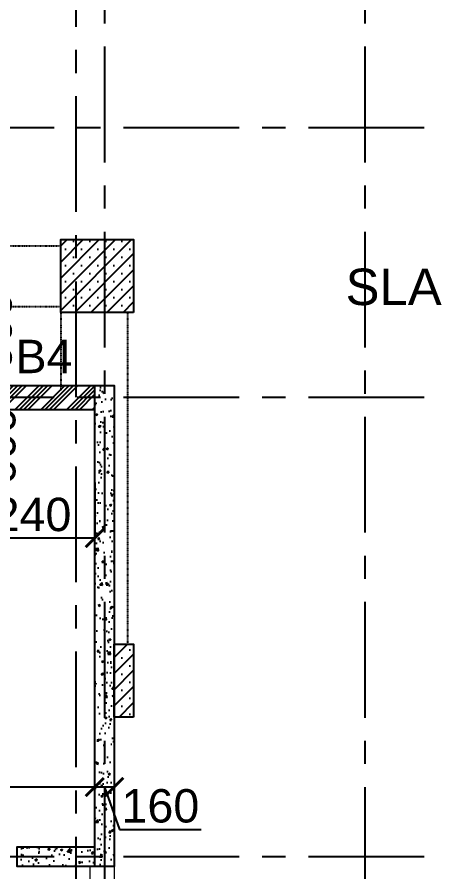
# Model space of a CAD drawing. Header units: inches. Extents: x -1898 to 127651, y -195120 to -109120.
# Drawn here: x 83531 to 86989, y -123195 to -116158 of the extents above; entities that cross this region are included whole.
import ezdxf

# ---------------------------------------------------------------- set-up
doc = ezdxf.new("R2010")
doc.units = ezdxf.units.IN
doc.header["$MEASUREMENT"] = 0
for name, pattern in [('CENTER', [50.8, 31.75, -6.35, 6.35, -6.35]), ('DASHED2', [9.525, 6.35, -3.175]), ('Hidden', [3, 2, -1])]:
    doc.linetypes.add(name, pattern=pattern)
for name, color, linetype in [('160 R.C. WALL HAT', 8, 'Continuous'), ('160 R.C.WALL', 6, 'Continuous'), ('AR-Column', 40, 'Continuous'), ('AR-Hidden', 251, 'DASHED2'), ('BEAM TEXT', 4, 'Continuous'), ('DIM', 251, 'Continuous'), ('GRID', 8, 'CENTER'), ('NON S.WALL HATCH', 8, 'Continuous'), ('NON STRUC R.C.WALL', 6, 'Continuous'), ('NON.STRUC.R.C.WALLS', 1, 'Continuous')]:
    doc.layers.add(name, color=color, linetype=linetype)
doc.layers.add('BEAMS', color=3, linetype='Continuous', lineweight=0)
doc.layers.add('text', color=4, linetype='Continuous', lineweight=30)
doc.styles.add('T200', font='sanss___.ttf', dxfattribs={"height": 275})
doc.styles.add('T300', font='sanss___.ttf', dxfattribs={"height": 350})
doc.dimstyles.new('T 200', dxfattribs={"dimtxt": 275, "dimasz": 150, "dimexe": 1, "dimexo": 0, "dimgap": 50, "dimtad": 1, "dimdec": 0, "dimrnd": 5, "dimdsep": 46, "dimtxsty": 'T200', "dimblk": 'ARCHTICK', "dimcen": 2.5, "dimdle": 1, "dimclrd": 5, "dimclre": 253, "dimclrt": 1, "dimadec": 0, "dimazin": 0, "dimtfac": 1, "dimtdec": 0, "dimtmove": 2, "dimatfit": 3, "dimfxl": 0, "dimarcsym": 0})
pattern_1 = [(50, (2184721.52, 112605.64), (179.315046, -15.688034), [18.75, -206.25]), (355, (2184721.52, 112605.64), (-34.687833, 188.048033), [15, -165]), (100.451444, (2184736.47, 112604.33), (144.627212, 172.359998), [15.935048, -175.285528]), (46.1842, (2184721.52, 112655.64), (266.810333, -41.37982), [28.125, -309.375]), (96.635635, (2184743.76, 112652.2), (233.665486, 243.52965), [23.902586, -262.92844]), (351.184164, (2184721.52, 112655.64), (233.665486, 243.52965), [22.5, -247.5]), (21, (2184746.52, 112643.14), (149.226763, -100.654723), [18.75, -206.25]), (326, (2184746.52, 112643.14), (60.828833, 181.287511), [15, -165]), (71.451445, (2184758.96, 112634.75), (210.055594, 80.632788), [15.935047, -175.285528]), (37.5, (2184721.524, 112605.64), (3.0399638, 83.2234635), [0, -163, 0, -167.5, 0, -165.625]), (7.5, (2184721.52, 112605.64), (65.7673844, 98.602928), [0, -95.5, 0, -159.25, 0, -63.125]), (327.5, (2184665.774, 112605.64), (133.455609, -5.638718), [0, -62.5, 0, -195, 0, -258.75]), (317.5, (2184640.77, 112605.64), (145.7965423, 25.0262456), [0, -81.25, 0, -129.5, 0, -183.75])]

# ---------------------------------------------------------------- blocks, each defined once
blk = doc.blocks.new('_ARCHTICK')
at = {"color": 0, "linetype": 'ByBlock', "const_width": 0.15}
blk.add_lwpolyline([(-0.5, -0.5), (0.5, 0.5)], dxfattribs=at)
blk = doc.blocks.new('*D608')
at = {"layer": 'Defpoints', "color": 0}
for p in [(80981, -122496.6), (80981, -122615.3, 14.7), (84171, -122615.3, 14.7)]:
    blk.add_point(p, dxfattribs=at)
at = {"layer": 'DIM', "color": 5, "lineweight": -2}
blk.add_line((84172, -122496.6), (80980, -122496.6), dxfattribs=at)
at = {"layer": 'DIM', "color": 253, "lineweight": -2}
for p, q in [((80981, -122615.3), (80981, -122495.6)), ((84171, -122615.3), (84171, -122495.6))]:
    blk.add_line(p, q, dxfattribs=at)
at = {"layer": 'DIM', "color": 5, "lineweight": -2, "xscale": 150, "yscale": 150, "zscale": 150, "rotation": 180}
blk.add_blockref('_ARCHTICK', (80981, -122496.6), dxfattribs=at)
at = {"layer": 'DIM', "color": 5, "lineweight": -2, "xscale": 150, "yscale": 150, "zscale": 150}
blk.add_blockref('_ARCHTICK', (84171, -122496.6), dxfattribs=at)
at = {"layer": 'DIM', "color": 1, "insert": (82576, -122304.8), "char_height": 275, "attachment_point": 5, "style": 'T200'}
blk.add_mtext('3190', dxfattribs=at)
blk = doc.blocks.new('*D492')
at = {"layer": 'Defpoints', "color": 0}
for p in [(84171, -122496.6), (84171, -122679.7, 14.7), (84331, -122679.7, 14.7)]:
    blk.add_point(p, dxfattribs=at)
at = {"layer": 'DIM', "color": 5, "lineweight": -2}
for p, q in [((84332, -122496.6), (84170, -122496.6)), ((84251, -122496.6), (84375, -122845.1)), ((84375, -122845.1), (85047.3, -122845.1))]:
    blk.add_line(p, q, dxfattribs=at)
at = {"layer": 'DIM', "color": 253, "lineweight": -2}
for p, q in [((84171, -122679.7), (84171, -122495.6)), ((84331, -122679.7), (84331, -122495.6))]:
    blk.add_line(p, q, dxfattribs=at)
at = {"layer": 'DIM', "color": 5, "lineweight": -2, "xscale": 150, "yscale": 150, "zscale": 150, "rotation": 180}
blk.add_blockref('_ARCHTICK', (84171, -122496.6), dxfattribs=at)
at = {"layer": 'DIM', "color": 5, "lineweight": -2, "xscale": 150, "yscale": 150, "zscale": 150}
blk.add_blockref('_ARCHTICK', (84331, -122496.6), dxfattribs=at)
at = {"layer": 'DIM', "color": 1, "insert": (84711.2, -122653.2), "char_height": 275, "attachment_point": 5, "style": 'T200'}
blk.add_mtext('160', dxfattribs=at)
blk = doc.blocks.new('*D451')
at = {"layer": 'Defpoints', "color": 0}
for p in [(82931, -118290.2, 14.7), (82930.9, -119190.2, 14.7), (83139.9, -119190.2)]:
    blk.add_point(p, dxfattribs=at)
at = {"layer": 'DIM', "color": 253, "lineweight": -2}
for p, q in [((82931, -118290.2), (83140.9, -118290.2)), ((82930.9, -119190.2), (83140.9, -119190.2))]:
    blk.add_line(p, q, dxfattribs=at)
at = {"layer": 'DIM', "color": 5, "lineweight": -2}
blk.add_line((83139.9, -118289.2), (83139.9, -119191.2), dxfattribs=at)
at = {"layer": 'DIM', "color": 5, "lineweight": -2, "xscale": 150, "yscale": 150, "zscale": 150}
for p, rotation in [((83139.9, -118290.2), 90), ((83139.9, -119190.2), 270)]:
    blk.add_blockref('_ARCHTICK', p, dxfattribs=dict(at, rotation=rotation))
at = {"layer": 'DIM', "color": 1, "insert": (83351.2, -118740.2), "char_height": 275, "attachment_point": 5, "rotation": 90, "style": 'T200'}
blk.add_mtext('900', dxfattribs=at)
blk = doc.blocks.new('*D452')
at = {"layer": 'Defpoints', "color": 0}
for p in [(82931, -119390.2, 14.7), (82931, -119990.2, 14.7), (83139.9, -119990.2)]:
    blk.add_point(p, dxfattribs=at)
at = {"layer": 'DIM', "color": 253, "lineweight": -2}
for p, q in [((82931, -119390.2), (83140.9, -119390.2)), ((82931, -119990.2), (83140.9, -119990.2))]:
    blk.add_line(p, q, dxfattribs=at)
at = {"layer": 'DIM', "color": 5, "lineweight": -2}
blk.add_line((83139.9, -119389.2), (83139.9, -119991.2), dxfattribs=at)
at = {"layer": 'DIM', "color": 5, "lineweight": -2, "xscale": 150, "yscale": 150, "zscale": 150}
for p, rotation in [((83139.9, -119390.2), 90), ((83139.9, -119990.2), 270)]:
    blk.add_blockref('_ARCHTICK', p, dxfattribs=dict(at, rotation=rotation))
at = {"layer": 'DIM', "color": 1, "insert": (83382.2, -119690.2), "char_height": 275, "attachment_point": 5, "rotation": 90, "style": 'T200'}
blk.add_mtext('600', dxfattribs=at)
blk = doc.blocks.new('*D794')
at = {"layer": 'Defpoints', "color": 0}
for p in [(82931, -119990.2), (84171, -119990.2, 14.7), (84171, -120446)]:
    blk.add_point(p, dxfattribs=at)
at = {"layer": 'DIM', "color": 253, "lineweight": -2}
for p, q in [((82931, -119990.2), (82931, -120447)), ((84171, -119990.2), (84171, -120447))]:
    blk.add_line(p, q, dxfattribs=at)
at = {"layer": 'DIM', "color": 5, "lineweight": -2}
blk.add_line((82930, -120446), (84172, -120446), dxfattribs=at)
at = {"layer": 'DIM', "color": 5, "lineweight": -2, "xscale": 150, "yscale": 150, "zscale": 150, "rotation": 180}
blk.add_blockref('_ARCHTICK', (82931, -120446), dxfattribs=at)
at = {"layer": 'DIM', "color": 5, "lineweight": -2, "xscale": 150, "yscale": 150, "zscale": 150}
blk.add_blockref('_ARCHTICK', (84171, -120446), dxfattribs=at)
at = {"layer": 'DIM', "color": 1, "insert": (83551, -120254.4), "char_height": 275, "attachment_point": 5, "style": 'T200'}
blk.add_mtext('1240', dxfattribs=at)
blk = doc.blocks.new('A$C02A55DAE')
at = {"layer": 'NON S.WALL HATCH'}
h = blk.add_hatch(dxfattribs=at)
h.set_pattern_fill('SACNCR', color=256, scale=1000)
h.set_pattern_definition([(45, (-132245.64, 74440.45), (-66.29126, 66.29126), []), (45, (-132179.35, 74440.45), (-66.29126, 66.29126), [0, -93.75])])
h.paths.add_polyline_path([(79328.6, 600), (78728.6, 600), (78728.6, 1200), (79328.6, 1200)])
h = blk.add_hatch(dxfattribs=at)
h.set_pattern_fill('SACNCR', color=256, scale=1000)
h.set_pattern_definition([(45, (-132245.64, 75915.45), (-66.29126, 66.29126), []), (45, (-132179.35, 75915.45), (-66.29126, 66.29126), [0, -93.75])])
h.paths.add_polyline_path([(79328.6, -2730), (79168.6, -2730), (79168.6, -2130), (79328.6, -2130)])
at = {"layer": 'AR-Column', "color": 4, "elevation": -29.5}
for points in [[(79328.6, 600), (78728.6, 600), (78728.6, 1200), (79328.6, 1200)], [(79328.6, -2730), (79168.6, -2730), (79168.6, -2130), (79328.6, -2130)]]:
    blk.add_lwpolyline(points, close=True, dxfattribs=at)
at = {"layer": 'AR-Hidden', "ltscale": 0.009}
for p, q in [((76018.6, 1150, -29.5), (78728.6, 1150, -29.5)), ((76018.6, 650, -29.5), (78728.6, 650, -29.5)), ((78728.6, 600, -29.5), (78728.6, -40, -29.5)), ((79278.6, 600, -29.5), (79278.6, -2130, -29.5))]:
    blk.add_line(p, q, dxfattribs=at)

msp = doc.modelspace()

# ---------------------------------------------------------------- hatches: boundary and pattern name
at = {"layer": '160 R.C. WALL HAT'}
h = msp.add_hatch(dxfattribs=at)
h.set_pattern_fill('AR-CONC', color=256, scale=25)
h.set_pattern_definition(pattern_1)
h.paths.add_polyline_path([(84171, -119190.2), (84331, -119190.2), (84331, -123150.2), (84171, -123150.2)])
h = msp.add_hatch(dxfattribs=at)
h.set_pattern_fill('AR-CONC', color=256, scale=25)
h.set_pattern_definition(pattern_1)
h.paths.add_polyline_path([(83551, -122990.2), (84171, -122990.2), (84171, -123150.2), (83551, -123150.2)])
at = {"layer": 'NON STRUC R.C.WALL'}
h = msp.add_hatch(dxfattribs=at)
h.set_pattern_fill('ANSI34', color=1, scale=200)
h.set_pattern_definition([(45, (2346260.05, -240371.21), (-106.066017, 106.066017), []), (45, (2346295.4, -240371.21), (-106.066017, 106.066017), []), (45, (2346330.76, -240371.21), (-106.066017, 106.066017), []), (45, (2346366.12, -240371.21), (-106.066017, 106.066017), [])])
h.paths.add_polyline_path([(84171, -119390.2), (82931, -119390.2), (82931, -119990.2), (82731, -119990.2), (82731, -119190.2), (84171, -119190.2)])

# ---------------------------------------------------------------- linework, layer by layer
at = {"layer": '160 R.C.WALL', "elevation": 14.7}
msp.add_lwpolyline([(84331, -123150.2), (84171, -123150.2), (84171, -119190.2), (84331, -119190.2)], close=True, dxfattribs=at)
msp.add_lwpolyline([(84171, -123150.2), (83531, -123150.2), (83531, -122990.2), (84171, -122990.2)], dxfattribs=at)
at = {"layer": 'BEAMS', "color": 4, "linetype": 'Continuous', "ltscale": 0.01}
for p, q in [((84171, -119190.2, 14.7), (82731, -119190.2, 14.7)), ((84331, -123150.2, 14.7), (84331, -124950.2, 14.7))]:
    msp.add_line(p, q, dxfattribs=at)
at = {"layer": 'BEAMS', "linetype": 'Hidden', "ltscale": 75}
for p, q in [((84171, -119390.2, 14.7), (80981, -119390.2, 14.7)), ((84131, -123150.2, 14.7), (84131, -124950.2, 14.7))]:
    msp.add_line(p, q, dxfattribs=at)
at = {"layer": 'GRID', "ltscale": 30}
for p, q in [((84251, -111829.1, 14.7), (84251, -143550.6, 14.7)), ((86396, -111829.1, 14.7), (86396, -143550.6, 14.7)), ((84016, -112237.5, 14.7), (84016, -143550.6, 14.7)), ((86883.8, -117070.3, 14.7), (739.5, -117070.3, 14.7)), ((86883.8, -119290.2, 14.7), (739.5, -119290.2, 14.7)), ((86883.8, -123070.2, 14.7), (739.5, -123070.2, 14.7))]:
    msp.add_line(p, q, dxfattribs=at)
at = {"layer": 'NON.STRUC.R.C.WALLS', "elevation": 14.7}
msp.add_lwpolyline([(84171, -119390.2), (82931, -119390.2), (82931, -119990.2), (82731, -119990.2), (82731, -119190.2), (84171, -119190.2)], dxfattribs=at)

# ---------------------------------------------------------------- block references
at = {"layer": 'DIM', "color": 1}
msp.add_blockref('A$C02A55DAE', (5162.4, -119190.2, 29.5), dxfattribs=at)

# ---------------------------------------------------------------- texts
at = {"layer": 'BEAM TEXT', "style": 'T300'}
msp.add_text('B4', height=275, dxfattribs=at).set_placement((83517.3, -119089.3))
at = {"layer": 'text', "color": 30, "style": 'T300'}
msp.add_text('SLAB PROJECTION', height=300, dxfattribs=at).set_placement((86236.7, -118528.5))

# ---------------------------------------------------------------- dimensions: what is measured, and where the dimension line sits
at = {"layer": 'DIM'}
for base, p1, p2, picture, middle in [((83139.9, -119190.2), (82931, -118290.2, 14.7), (82930.9, -119190.2, 14.7), '*D451', (83351.2, -118740.2)), ((83139.9, -119990.2), (82931, -119390.2, 14.7), (82931, -119990.2, 14.7), '*D452', (83382.2, -119690.2))]:
    dim = msp.add_linear_dim(base=base, p1=p1, p2=p2, angle=90, dimstyle='T 200', dxfattribs=at)
    dim.commit()
    dim.dimension.update_dxf_attribs({"geometry": picture, "text_midpoint": middle, "dimtype": 160})
dim = msp.add_linear_dim(base=(84171, -120446), p1=(82931, -119990.2), p2=(84171, -119990.2, 14.7), dimstyle='T 200', override={"dimarcsym": 2}, dxfattribs=at)
dim.commit()
dim.dimension.update_dxf_attribs({"geometry": '*D794', "text_midpoint": (83551, -120254.4)})
dim = msp.add_linear_dim(base=(80981, -122496.6), p1=(84171, -122615.3, 14.7), p2=(80981, -122615.3, 14.7), angle=180, dimstyle='T 200', dxfattribs=at)
dim.commit()
dim.dimension.update_dxf_attribs({"geometry": '*D608', "text_midpoint": (82576, -122304.8)})
dim = msp.add_linear_dim(base=(84171, -122496.6), p1=(84331, -122679.7, 14.7), p2=(84171, -122679.7, 14.7), angle=180, dimstyle='T 200', override={"dimtmove": 1}, dxfattribs=at)
dim.commit()
dim.dimension.update_dxf_attribs({"geometry": '*D492', "text_midpoint": (84425, -122845.1), "dimtype": 160})

doc.saveas('drawing.dxf')
